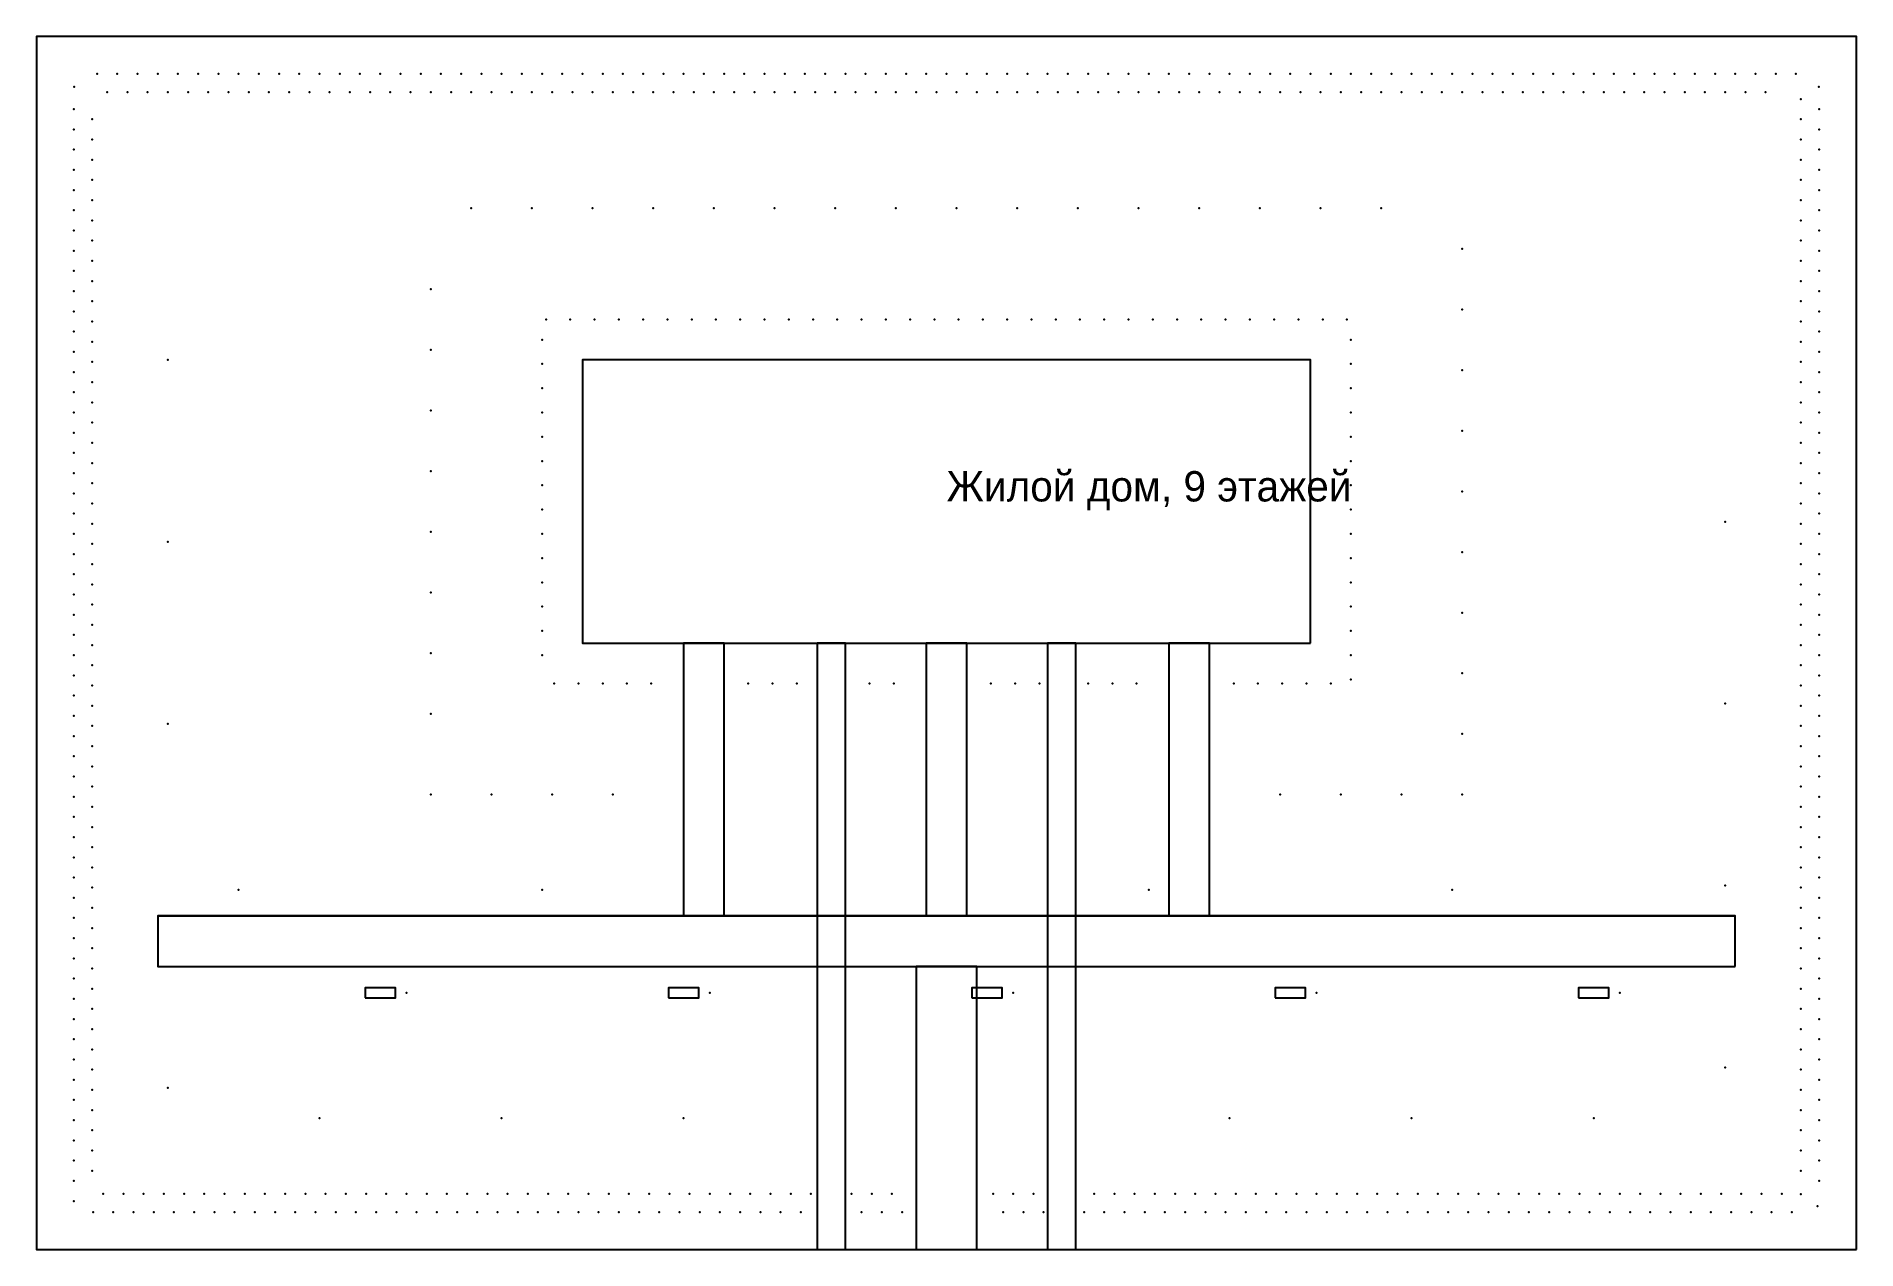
# Model space of a CAD drawing. Header units: metres. Extents: x 0 to 90, y 0 to 60.
import ezdxf

# ---------------------------------------------------------------- set-up
doc = ezdxf.new("R2010")
doc.units = ezdxf.units.M
for name, color, linetype in [('BENCH', 30, 'Continuous'), ('BUILDINGS_FOOTPRINT', 1, 'Continuous'), ('CURB', 9, 'Continuous'), ('ENTRANCE', 2, 'Continuous'), ('GRASS', 84, 'Continuous'), ('LABELS', 7, 'Continuous'), ('LAMPS', 2, 'Continuous'), ('PATH_ENTRANCE_1', 9, 'Continuous'), ('PATH_ENTRANCE_2', 9, 'Continuous'), ('PATH_ENTRANCE_3', 9, 'Continuous'), ('PATH_GATE', 9, 'Continuous'), ('PATH_MAIN', 9, 'Continuous'), ('SEWER', 9, 'Continuous'), ('TERRITORY_BOUNDARY', 8, 'Continuous'), ('URN', 2, 'Continuous'), ('WATER_SUPPLY', 9, 'Continuous'), ('БЕРЕЗА ПОВИСЛАЯ', 3, 'Continuous'), ('КИЗИЛЬНИК БЛЕСТЯЩИЙ', 3, 'Continuous'), ('СПИРЕЯ ЯПОНСКАЯ', 3, 'Continuous'), ('ТУЯ ЗАПАДНАЯ', 3, 'Continuous')]:
    doc.layers.add(name, color=color, linetype=linetype)

# ---------------------------------------------------------------- blocks, each defined once
blk = doc.blocks.new('BENCH_BLOCK')
blk.add_lwpolyline([(-0.75, -0.25), (0.75, -0.25), (0.75, 0.25), (-0.75, 0.25)], close=True)

msp = doc.modelspace()

# ---------------------------------------------------------------- linework, layer by layer
at = {"layer": 'BUILDINGS_FOOTPRINT'}
msp.add_lwpolyline([(63, 30), (63, 44), (27, 44), (27, 30)], close=True, dxfattribs=at)
at = {"layer": 'CURB'}
for points in [[(6, 16.5), (84, 16.5)], [(6, 14), (84, 14)]]:
    msp.add_lwpolyline(points, dxfattribs=at)
at = {"layer": 'ENTRANCE'}
for p in [(33, 30), (45, 30), (57, 30)]:
    msp.add_point(p, dxfattribs=at)
at = {"layer": 'GRASS'}
msp.add_lwpolyline([(90, 0), (90, 60), (0, 60), (0, 0)], close=True, dxfattribs=at)
at = {"layer": 'LAMPS'}
for p in [(10, 17.8), (25, 17.8), (55, 17.8), (70, 17.8)]:
    msp.add_point(p, dxfattribs=at)
at = {"layer": 'PATH_ENTRANCE_1'}
msp.add_lwpolyline([(34, 16.5), (34, 30), (32, 30), (32, 16.5)], close=True, dxfattribs=at)
at = {"layer": 'PATH_ENTRANCE_2'}
msp.add_lwpolyline([(46, 16.5), (46, 30), (44, 30), (44, 16.5)], close=True, dxfattribs=at)
at = {"layer": 'PATH_ENTRANCE_3'}
msp.add_lwpolyline([(58, 16.5), (58, 30), (56, 30), (56, 16.5)], close=True, dxfattribs=at)
at = {"layer": 'PATH_GATE'}
msp.add_lwpolyline([(46.5, 0), (46.5, 14), (43.5, 14), (43.5, 0)], close=True, dxfattribs=at)
at = {"layer": 'PATH_MAIN'}
msp.add_lwpolyline([(84, 14), (84, 16.5), (6, 16.5), (6, 14)], close=True, dxfattribs=at)
at = {"layer": 'SEWER'}
msp.add_lwpolyline([(51.4, 0), (51.4, 30), (50, 30), (50, 0)], close=True, dxfattribs=at)
at = {"layer": 'TERRITORY_BOUNDARY'}
msp.add_lwpolyline([(90, 0), (90, 60), (0, 60), (0, 0)], close=True, dxfattribs=at)
at = {"layer": 'URN'}
for p in [(18.3, 12.7), (33.3, 12.7), (48.3, 12.7), (63.3, 12.7), (78.3, 12.7)]:
    msp.add_point(p, dxfattribs=at)
at = {"layer": 'WATER_SUPPLY'}
msp.add_lwpolyline([(40, 0), (40, 30), (38.6, 30), (38.6, 0)], close=True, dxfattribs=at)
at = {"layer": 'БЕРЕЗА ПОВИСЛАЯ'}
for p in [(6.5, 44), (83.5, 36), (6.5, 35), (83.5, 27), (6.5, 26), (83.5, 18), (83.5, 9), (6.5, 8), (14, 6.5), (23, 6.5), (32, 6.5), (59, 6.5), (68, 6.5), (77, 6.5)]:
    msp.add_point(p, dxfattribs=at)
at = {"layer": 'КИЗИЛЬНИК БЛЕСТЯЩИЙ'}
for p in [(3, 58.15), (4, 58.15), (5, 58.15), (6, 58.15), (7, 58.15), (8, 58.15), (9, 58.15), (10, 58.15), (11, 58.15), (12, 58.15), (13, 58.15), (14, 58.15), (15, 58.15), (16, 58.15), (17, 58.15), (18, 58.15), (19, 58.15), (20, 58.15), (21, 58.15), (22, 58.15), (23, 58.15), (24, 58.15), (25, 58.15), (26, 58.15), (27, 58.15), (28, 58.15), (29, 58.15), (30, 58.15), (31, 58.15), (32, 58.15), (33, 58.15), (34, 58.15), (35, 58.15), (36, 58.15), (37, 58.15), (38, 58.15), (39, 58.15), (40, 58.15), (41, 58.15), (42, 58.15), (43, 58.15), (44, 58.15), (45, 58.15), (46, 58.15), (47, 58.15), (48, 58.15), (49, 58.15), (50, 58.15), (51, 58.15), (52, 58.15), (53, 58.15), (54, 58.15), (55, 58.15), (56, 58.15), (57, 58.15), (58, 58.15), (59, 58.15), (60, 58.15), (61, 58.15), (62, 58.15), (63, 58.15), (64, 58.15), (65, 58.15), (66, 58.15), (67, 58.15), (68, 58.15), (69, 58.15), (70, 58.15), (71, 58.15), (72, 58.15), (73, 58.15), (74, 58.15), (75, 58.15), (76, 58.15), (77, 58.15), (78, 58.15), (79, 58.15), (80, 58.15), (81, 58.15), (82, 58.15), (83, 58.15), (84, 58.15), (85, 58.15), (86, 58.15), (87, 58.15), (1.863, 57.509), (3.5, 57.25), (4.5, 57.25), (5.5, 57.25), (6.5, 57.25), (7.5, 57.25), (8.5, 57.25), (9.5, 57.25), (10.5, 57.25), (11.5, 57.25), (12.5, 57.25), (13.5, 57.25), (14.5, 57.25), (15.5, 57.25), (16.5, 57.25), (17.5, 57.25), (18.5, 57.25), (19.5, 57.25), (20.5, 57.25), (21.5, 57.25), (22.5, 57.25), (23.5, 57.25), (24.5, 57.25), (25.5, 57.25), (26.5, 57.25), (27.5, 57.25), (28.5, 57.25), (29.5, 57.25), (30.5, 57.25), (31.5, 57.25), (32.5, 57.25), (33.5, 57.25), (34.5, 57.25), (35.5, 57.25), (36.5, 57.25), (37.5, 57.25), (38.5, 57.25), (39.5, 57.25), (40.5, 57.25), (41.5, 57.25), (42.5, 57.25), (43.5, 57.25), (44.5, 57.25), (45.5, 57.25), (46.5, 57.25), (47.5, 57.25), (48.5, 57.25), (49.5, 57.25), (50.5, 57.25), (51.5, 57.25), (52.5, 57.25), (53.5, 57.25), (54.5, 57.25), (55.5, 57.25), (56.5, 57.25), (57.5, 57.25), (58.5, 57.25), (59.5, 57.25), (60.5, 57.25), (61.5, 57.25), (62.5, 57.25), (63.5, 57.25), (64.5, 57.25), (65.5, 57.25), (66.5, 57.25), (67.5, 57.25), (68.5, 57.25), (69.5, 57.25), (70.5, 57.25), (71.5, 57.25), (72.5, 57.25), (73.5, 57.25), (74.5, 57.25), (75.5, 57.25), (76.5, 57.25), (77.5, 57.25), (78.5, 57.25), (79.5, 57.25), (80.5, 57.25), (81.5, 57.25), (82.5, 57.25), (83.5, 57.25), (84.5, 57.25), (85.5, 57.25), (87.25, 56.9), (88.137, 57.509), (1.85, 56.4), (2.75, 55.9), (87.25, 55.9), (88.15, 56.4), (1.85, 55.4), (2.75, 54.9), (88.15, 55.4), (1.85, 54.4), (87.25, 54.9), (88.15, 54.4), (1.85, 53.4), (2.75, 53.9), (87.25, 53.9), (88.15, 53.4), (1.85, 52.4), (2.75, 52.9), (87.25, 52.9), (88.15, 52.4), (1.85, 51.4), (2.75, 51.9), (87.25, 51.9), (88.15, 51.4), (1.85, 50.4), (2.75, 50.9), (87.25, 50.9), (2.75, 49.9), (87.25, 49.9), (88.15, 50.4), (1.85, 49.4), (2.75, 48.9), (87.25, 48.9), (88.15, 49.4), (1.85, 48.4), (2.75, 47.9), (87.25, 47.9), (88.15, 48.4), (1.85, 47.4), (2.75, 46.9), (87.25, 46.9), (88.15, 47.4), (1.85, 46.4), (2.75, 45.9), (88.15, 46.4), (1.85, 45.4), (87.25, 45.9), (88.15, 45.4), (1.85, 44.4), (2.75, 44.9), (87.25, 44.9), (88.15, 44.4), (1.85, 43.4), (2.75, 43.9), (87.25, 43.9), (88.15, 43.4), (1.85, 42.4), (2.75, 42.9), (87.25, 42.9), (88.15, 42.4), (1.85, 41.4), (2.75, 41.9), (87.25, 41.9), (2.75, 40.9), (87.25, 40.9), (88.15, 41.4), (1.85, 40.4), (2.75, 39.9), (87.25, 39.9), (88.15, 40.4), (1.85, 39.4), (2.75, 38.9), (87.25, 38.9), (88.15, 39.4), (1.85, 38.4), (2.75, 37.9), (87.25, 37.9), (88.15, 38.4), (1.85, 37.4), (2.75, 36.9), (88.15, 37.4), (1.85, 36.4), (87.25, 36.9), (88.15, 36.4), (1.85, 35.4), (2.75, 35.9), (87.25, 35.9), (88.15, 35.4), (1.85, 34.4), (2.75, 34.9), (87.25, 34.9), (88.15, 34.4), (1.85, 33.4), (2.75, 33.9), (87.25, 33.9), (88.15, 33.4), (1.85, 32.4), (2.75, 32.9), (87.25, 32.9), (2.75, 31.9), (87.25, 31.9), (88.15, 32.4), (1.85, 31.4), (2.75, 30.9), (87.25, 30.9), (88.15, 31.4), (1.85, 30.4), (2.75, 29.9), (87.25, 29.9), (88.15, 30.4), (1.85, 29.4), (2.75, 28.9), (87.25, 28.9), (88.15, 29.4), (1.85, 28.4), (2.75, 27.9), (88.15, 28.4), (1.85, 27.4), (87.25, 27.9), (88.15, 27.4), (1.85, 26.4), (2.75, 26.9), (87.25, 26.9), (88.15, 26.4), (1.85, 25.4), (2.75, 25.9), (87.25, 25.9), (88.15, 25.4), (1.85, 24.4), (2.75, 24.9), (87.25, 24.9), (88.15, 24.4), (1.85, 23.4), (2.75, 23.9), (87.25, 23.9), (2.75, 22.9), (87.25, 22.9), (88.15, 23.4), (1.85, 22.4), (2.75, 21.9), (87.25, 21.9), (88.15, 22.4), (1.85, 21.4), (2.75, 20.9), (87.25, 20.9), (88.15, 21.4), (1.85, 20.4), (2.75, 19.9), (87.25, 19.9), (88.15, 20.4), (1.85, 19.4), (2.75, 18.9), (88.15, 19.4), (1.85, 18.4), (87.25, 18.9), (88.15, 18.4), (1.85, 17.4), (2.75, 17.9), (87.25, 17.9), (88.15, 17.4), (1.85, 16.4), (2.75, 16.9), (87.25, 16.9), (88.15, 16.4), (1.85, 15.4), (2.75, 15.9), (87.25, 15.9), (88.15, 15.4), (1.85, 14.4), (2.75, 14.9), (87.25, 14.9), (2.75, 13.9), (87.25, 13.9), (88.15, 14.4), (1.85, 13.4), (2.75, 12.9), (87.25, 12.9), (88.15, 13.4), (1.85, 12.4), (2.75, 11.9), (87.25, 11.9), (88.15, 12.4), (1.85, 11.4), (2.75, 10.9), (87.25, 10.9), (88.15, 11.4), (1.85, 10.4), (2.75, 9.9), (88.15, 10.4), (1.85, 9.4), (87.25, 9.9), (88.15, 9.4), (1.85, 8.4), (2.75, 8.9), (87.25, 8.9), (88.15, 8.4), (1.85, 7.4), (2.75, 7.9), (87.25, 7.9), (88.15, 7.4), (1.85, 6.4), (2.75, 6.9), (87.25, 6.9), (88.15, 6.4), (1.85, 5.4), (2.75, 5.9), (87.25, 5.9), (2.75, 4.9), (87.25, 4.9), (88.15, 5.4), (1.85, 4.4), (2.75, 3.9), (87.25, 3.9), (88.15, 4.4), (1.85, 3.4), (3.3, 2.75), (4.3, 2.75), (5.3, 2.75), (6.3, 2.75), (7.3, 2.75), (8.3, 2.75), (9.3, 2.75), (10.3, 2.75), (11.3, 2.75), (12.3, 2.75), (13.3, 2.75), (14.3, 2.75), (15.3, 2.75), (16.3, 2.75), (17.3, 2.75), (18.3, 2.75), (19.3, 2.75), (20.3, 2.75), (21.3, 2.75), (22.3, 2.75), (23.3, 2.75), (24.3, 2.75), (25.3, 2.75), (26.3, 2.75), (27.3, 2.75), (28.3, 2.75), (29.3, 2.75), (30.3, 2.75), (31.3, 2.75), (32.3, 2.75), (33.3, 2.75), (34.3, 2.75), (35.3, 2.75), (36.3, 2.75), (37.3, 2.75), (38.3, 2.75), (40.3, 2.75), (41.3, 2.75), (42.3, 2.75), (47.3, 2.75), (48.3, 2.75), (49.3, 2.75), (52.3, 2.75), (53.3, 2.75), (54.3, 2.75), (55.3, 2.75), (56.3, 2.75), (57.3, 2.75), (58.3, 2.75), (59.3, 2.75), (60.3, 2.75), (61.3, 2.75), (62.3, 2.75), (63.3, 2.75), (64.3, 2.75), (65.3, 2.75), (66.3, 2.75), (67.3, 2.75), (68.3, 2.75), (69.3, 2.75), (70.3, 2.75), (71.3, 2.75), (72.3, 2.75), (73.3, 2.75), (74.3, 2.75), (75.3, 2.75), (76.3, 2.75), (77.3, 2.75), (78.3, 2.75), (79.3, 2.75), (80.3, 2.75), (81.3, 2.75), (82.3, 2.75), (83.3, 2.75), (84.3, 2.75), (85.3, 2.75), (86.3, 2.75), (87.25, 2.747), (88.15, 3.4), (1.85, 2.4), (2.8, 1.85), (3.8, 1.85), (4.8, 1.85), (5.8, 1.85), (6.8, 1.85), (7.8, 1.85), (8.8, 1.85), (9.8, 1.85), (10.8, 1.85), (11.8, 1.85), (12.8, 1.85), (13.8, 1.85), (14.8, 1.85), (15.8, 1.85), (16.8, 1.85), (17.8, 1.85), (18.8, 1.85), (19.8, 1.85), (20.8, 1.85), (21.8, 1.85), (22.8, 1.85), (23.8, 1.85), (24.8, 1.85), (25.8, 1.85), (26.8, 1.85), (27.8, 1.85), (28.8, 1.85), (29.8, 1.85), (30.8, 1.85), (31.8, 1.85), (32.8, 1.85), (33.8, 1.85), (34.8, 1.85), (35.8, 1.85), (36.8, 1.85), (37.8, 1.85), (40.8, 1.85), (41.8, 1.85), (42.8, 1.85), (47.8, 1.85), (48.8, 1.85), (49.8, 1.85), (51.8, 1.85), (52.8, 1.85), (53.8, 1.85), (54.8, 1.85), (55.8, 1.85), (56.8, 1.85), (57.8, 1.85), (58.8, 1.85), (59.8, 1.85), (60.8, 1.85), (61.8, 1.85), (62.8, 1.85), (63.8, 1.85), (64.8, 1.85), (65.8, 1.85), (66.8, 1.85), (67.8, 1.85), (68.8, 1.85), (69.8, 1.85), (70.8, 1.85), (71.8, 1.85), (72.8, 1.85), (73.8, 1.85), (74.8, 1.85), (75.8, 1.85), (76.8, 1.85), (77.8, 1.85), (78.8, 1.85), (79.8, 1.85), (80.8, 1.85), (81.8, 1.85), (82.8, 1.85), (83.8, 1.85), (84.8, 1.85), (85.8, 1.85), (86.8, 1.85), (88.074, 2.15)]:
    msp.add_point(p, dxfattribs=at)
at = {"layer": 'СПИРЕЯ ЯПОНСКАЯ'}
for p in [(25.2, 46), (26.4, 46), (27.6, 46), (28.8, 46), (30, 46), (31.2, 46), (32.4, 46), (33.6, 46), (34.8, 46), (36, 46), (37.2, 46), (38.4, 46), (39.6, 46), (40.8, 46), (42, 46), (43.2, 46), (44.4, 46), (45.6, 46), (46.8, 46), (48, 46), (49.2, 46), (50.4, 46), (51.6, 46), (52.8, 46), (54, 46), (55.2, 46), (56.4, 46), (57.6, 46), (58.8, 46), (60, 46), (61.2, 46), (62.4, 46), (63.6, 46), (64.8, 46), (65, 45), (25, 45), (25, 43.8), (65, 43.8), (25, 42.6), (65, 42.6), (65, 41.4), (25, 41.4), (25, 40.2), (65, 40.2), (25, 39), (65, 39), (65, 37.8), (25, 37.8), (25, 36.6), (65, 36.6), (25, 35.4), (65, 35.4), (65, 34.2), (25, 34.2), (25, 33), (65, 33), (25, 31.8), (65, 31.8), (65, 30.6), (25, 30.6), (25, 29.4), (65, 29.4), (25.6, 28), (26.8, 28), (28, 28), (29.2, 28), (30.4, 28), (35.2, 28), (36.4, 28), (37.6, 28), (41.2, 28), (42.4, 28), (47.2, 28), (48.4, 28), (49.6, 28), (52, 28), (53.2, 28), (54.4, 28), (59.2, 28), (60.4, 28), (61.6, 28), (62.8, 28), (64, 28), (65, 28.2)]:
    msp.add_point(p, dxfattribs=at)
at = {"layer": 'ТУЯ ЗАПАДНАЯ'}
for p in [(21.5, 51.5), (24.5, 51.5), (27.5, 51.5), (30.5, 51.5), (33.5, 51.5), (36.5, 51.5), (39.5, 51.5), (42.5, 51.5), (45.5, 51.5), (48.5, 51.5), (51.5, 51.5), (54.5, 51.5), (57.5, 51.5), (60.5, 51.5), (63.5, 51.5), (66.5, 51.5), (70.5, 49.5), (19.5, 47.5), (70.5, 46.5), (19.5, 44.5), (70.5, 43.5), (19.5, 41.5), (70.5, 40.5), (19.5, 38.5), (70.5, 37.5), (19.5, 35.5), (70.5, 34.5), (19.5, 32.5), (70.5, 31.5), (19.5, 29.5), (70.5, 28.5), (19.5, 26.5), (70.5, 25.5), (19.5, 22.5), (22.5, 22.5), (25.5, 22.5), (28.5, 22.5), (61.5, 22.5), (64.5, 22.5), (67.5, 22.5), (70.5, 22.5)]:
    msp.add_point(p, dxfattribs=at)

# ---------------------------------------------------------------- block references
at = {"layer": 'BENCH'}
for p in [(17, 12.7), (32, 12.7), (47, 12.7), (62, 12.7), (77, 12.7)]:
    msp.add_blockref('BENCH_BLOCK', p, dxfattribs=at)

# ---------------------------------------------------------------- texts
at = {"layer": 'LABELS'}
msp.add_text('Жилой дом, 9 этажей', height=1.5, dxfattribs=at).set_placement((45, 37))

doc.saveas('drawing.dxf')
